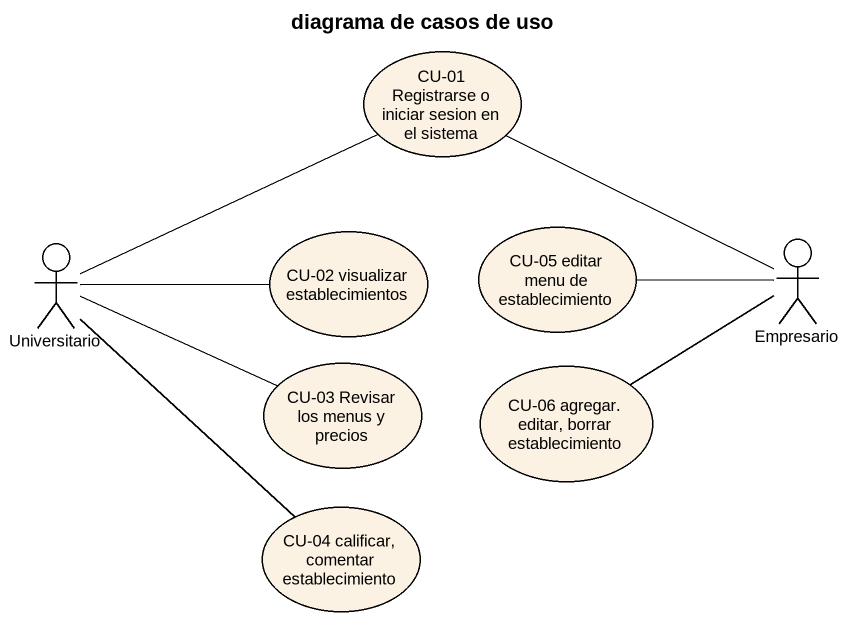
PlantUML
@startuml
title diagrama de casos de uso
usecase "CU-01 Registrarse o iniciar sesion en el sistema" as CU_01_Registrarse_o_iniciar
actor Universitario
usecase "CU-02 visualizar establecimientos" as CU_02_visualizar
usecase "CU-05 editar menu de establecimiento" as CU_05_editar_menu_de
actor Empresario
usecase "CU-03 Revisar los menus y precios" as CU_03_Revisar_los_menus_y
usecase "CU-06 agregar. editar, borrar establecimiento" as CU_06_agregar_editar_borrar
usecase "CU-04 calificar, comentar establecimiento" as CU_04_calificar_comentar
Universitario -right- CU_01_Registrarse_o_iniciar
CU_02_visualizar -left- Universitario
CU_05_editar_menu_de -right- Empresario
Empresario -left- CU_01_Registrarse_o_iniciar
CU_03_Revisar_los_menus_y -left- Universitario
CU_06_agregar_editar_borrar -right- Empresario
CU_04_calificar_comentar -up- Universitario
@enduml
